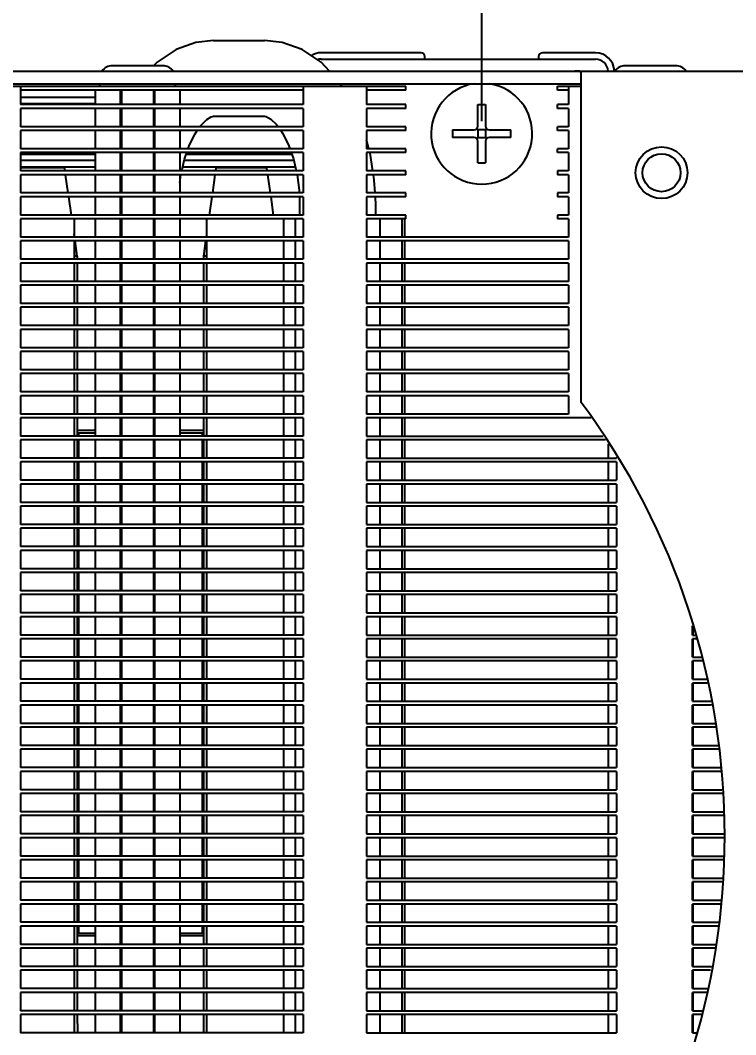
# Model space of a CAD drawing. Header units: millimetres. Extents: x 0 to 841, y 0 to 594.
# Drawn here: x 204.6 to 261.2, y 405 to 485.4 of the extents above; entities that cross this region are included whole.
import ezdxf

# ---------------------------------------------------------------- set-up
doc = ezdxf.new("R2010")
doc.units = ezdxf.units.MM
doc.header["$LTSCALE"] = 46.255
doc.layers.get('0').update_dxf_attribs({"linetype": 'CONTINUOUS'})
doc.layers.add('ASSEM_MEM', color=7, linetype='CONTINUOUS')
doc.styles.get("Standard").update_dxf_attribs({"font": 'txt', "width": 0.8})
doc.dimstyles.new('DIMSTYLE_1', dxfattribs={"dimtxt": 3, "dimasz": 2.1, "dimexe": 2, "dimexo": 1, "dimgap": 0.75, "dimtad": 1, "dimzin": 0, "dimdsep": 46, "dimtxsty": 'STANDARD', "dimblk": '_FILLED', "dimblk1": '_FILLED', "dimblk2": '_FILLED', "dimcen": 0.09, "dimazin": 0, "dimtp": 0.01, "dimtm": 0.01, "dimtfac": 1, "dimtofl": 0, "dimtmove": 0, "dimatfit": 3, "dimldrblk": '_FILLED', "dimfxl": 1, "dimtolj": 1, "dimtzin": 0, "dimarcsym": 0})

# ---------------------------------------------------------------- blocks, each defined once
blk = doc.blocks.new('_FILLED')
at = {"color": 0, "linetype": 'BYBLOCK'}
blk.add_solid([(0, 0), (-1, 0.167), (-1, -0.167)], dxfattribs=at)
blk = doc.blocks.new('*D1')
at = {"color": 7, "linetype": 'CONTINUOUS'}
for p, q in [((118.227, 497.74), (118.227, 512.714)), ((241.147, 477.39), (241.147, 512.714)), ((118.227, 510.714), (179.687, 510.714)), ((241.147, 510.714), (179.687, 510.714))]:
    blk.add_line(p, q, dxfattribs=at)
at = {"color": 7, "linetype": 'CONTINUOUS', "xscale": 2.1, "yscale": 2.1, "zscale": 2.1, "rotation": 180}
blk.add_blockref('_FILLED', (118.227, 510.714), dxfattribs=at)
at = {"color": 7, "linetype": 'CONTINUOUS', "xscale": 2.1, "yscale": 2.1, "zscale": 2.1}
blk.add_blockref('_FILLED', (241.147, 510.714), dxfattribs=at)
at = {"color": 7, "linetype": 'CONTINUOUS', "insert": (171.968, 514.464), "char_height": 3, "width": 14.4, "attachment_point": 2, "line_spacing_factor": 0.9}
blk.add_mtext('122.92', dxfattribs=at)
blk = doc.blocks.new('*D4')
at = {"color": 7, "linetype": 'CONTINUOUS'}
for p, q in [((117.227, 496.74), (78.187, 496.74)), ((80.187, 496.74), (80.187, 431.49)), ((80.187, 366.24), (80.187, 431.49)), ((269.527, 366.24), (78.187, 366.24))]:
    blk.add_line(p, q, dxfattribs=at)
at = {"color": 7, "linetype": 'CONTINUOUS', "xscale": 2.1, "yscale": 2.1, "zscale": 2.1}
for p, rotation in [((80.187, 496.74), 90), ((80.187, 366.24), 270)]:
    blk.add_blockref('_FILLED', p, dxfattribs=dict(at, rotation=rotation))
at = {"color": 7, "linetype": 'CONTINUOUS', "insert": (76.437, 431.964), "char_height": 3, "width": 14.4, "attachment_point": 2, "rotation": 90, "line_spacing_factor": 0.9}
blk.add_mtext('130.50', dxfattribs=at)
blk = doc.blocks.new('*D5')
at = {"color": 7, "linetype": 'CONTINUOUS'}
for p, q in [((118.227, 497.74), (118.227, 522.819)), ((270.527, 367.24), (270.527, 522.819)), ((118.227, 520.819), (194.377, 520.819)), ((270.527, 520.819), (194.377, 520.819))]:
    blk.add_line(p, q, dxfattribs=at)
at = {"color": 7, "linetype": 'CONTINUOUS', "xscale": 2.1, "yscale": 2.1, "zscale": 2.1, "rotation": 180}
blk.add_blockref('_FILLED', (118.227, 520.819), dxfattribs=at)
at = {"color": 7, "linetype": 'CONTINUOUS', "xscale": 2.1, "yscale": 2.1, "zscale": 2.1}
blk.add_blockref('_FILLED', (270.527, 520.819), dxfattribs=at)
at = {"color": 7, "linetype": 'CONTINUOUS', "insert": (202.494, 524.569), "char_height": 3, "width": 14.4, "attachment_point": 2, "line_spacing_factor": 0.9}
blk.add_mtext('152.30', dxfattribs=at)

msp = doc.modelspace()

# ---------------------------------------------------------------- linework, layer by layer
at = {"color": 7, "linetype": 'CONTINUOUS'}
for p, q in [((219.919, 483.765), (223.963, 483.765)), ((236.347, 482.79), (228.447, 482.79)), ((250.147, 482.79), (245.947, 482.79)), ((228.447, 482.29), (250.147, 482.29)), ((236.647, 482.29), (236.647, 482.49)), ((245.647, 482.49), (245.647, 482.29)), ((140.172, 481.34), (262.822, 481.34)), ((215.917, 481.765), (211.917, 481.765)), ((249.022, 455.101), (249.022, 481.206)), ((256.497, 481.765), (252.497, 481.765)), ((155.272, 480.34), (249.022, 480.34)), ((169.147, 480.14), (235.147, 480.14)), ((204.647, 480.14), (204.647, 478.69)), ((227.022, 479.84), (204.647, 479.84)), ((210.567, 479.84), (210.567, 478.69)), ((210.917, 480.14), (210.917, 480.34)), ((212.544, 479.84), (212.544, 478.69)), ((212.667, 478.69), (212.667, 479.84)), ((215.167, 479.84), (215.167, 478.69)), ((215.29, 478.69), (215.29, 479.84)), ((216.917, 480.14), (216.917, 480.34)), ((217.267, 479.84), (217.267, 478.69)), ((227.022, 480.14), (227.022, 478.69)), ((230.088, 480.14), (229.961, 480.34)), ((232.022, 480.14), (232.022, 478.69)), ((235.147, 479.84), (232.022, 479.84)), ((235.147, 479.84), (235.147, 480.14)), ((247.147, 479.84), (247.147, 480.14)), ((247.147, 480.14), (249.022, 480.14)), ((248.022, 479.84), (247.147, 479.84)), ((248.022, 480.14), (248.022, 478.69)), ((227.022, 478.69), (204.647, 478.69)), ((204.647, 478.39), (204.647, 476.94)), ((227.022, 478.39), (204.647, 478.39)), ((210.567, 478.39), (210.567, 476.94)), ((212.544, 478.39), (212.544, 476.94)), ((212.667, 476.94), (212.667, 478.39)), ((215.167, 478.39), (215.167, 476.94)), ((215.29, 476.94), (215.29, 478.39)), ((217.267, 478.39), (217.267, 476.94)), ((227.022, 478.39), (227.022, 476.94)), ((235.147, 478.69), (232.022, 478.69)), ((232.022, 478.39), (232.022, 476.94)), ((235.147, 478.39), (232.022, 478.39)), ((235.147, 478.39), (235.147, 478.69)), ((240.847, 476.99), (240.847, 478.69)), ((240.847, 478.69), (241.447, 478.69)), ((241.447, 478.69), (241.447, 476.99)), ((247.147, 478.39), (247.147, 478.69)), ((248.022, 478.69), (247.147, 478.69)), ((248.022, 478.39), (247.147, 478.39)), ((248.022, 478.39), (248.022, 476.94)), ((219.918, 477.765), (223.962, 477.765)), ((223.962, 477.765), (223.959, 477.765)), ((227.022, 476.94), (204.647, 476.94)), ((204.647, 476.64), (204.647, 475.19)), ((227.022, 476.64), (204.647, 476.64)), ((210.567, 476.64), (210.567, 475.19)), ((212.544, 476.64), (212.544, 475.19)), ((212.667, 475.19), (212.667, 476.64)), ((215.167, 476.64), (215.167, 475.19)), ((215.29, 475.19), (215.29, 476.64)), ((217.267, 476.64), (217.267, 475.19)), ((227.022, 476.64), (227.022, 475.19)), ((235.147, 476.94), (232.022, 476.94)), ((232.022, 476.64), (232.022, 475.19)), ((235.147, 476.64), (232.022, 476.64)), ((235.147, 476.64), (235.147, 476.94)), ((238.847, 476.69), (238.847, 476.09)), ((238.847, 476.69), (240.547, 476.69)), ((240.759, 476.778), (240.847, 476.69)), ((240.847, 476.69), (240.847, 476.09)), ((241.447, 476.69), (240.847, 476.69)), ((241.535, 476.778), (241.447, 476.69)), ((241.447, 476.69), (241.447, 476.09)), ((241.747, 476.69), (243.447, 476.69)), ((243.447, 476.09), (243.447, 476.69)), ((247.147, 476.64), (247.147, 476.94)), ((248.022, 476.94), (247.147, 476.94)), ((248.022, 476.64), (247.147, 476.64)), ((248.022, 476.64), (248.022, 475.19)), ((232.218, 475.19), (232.022, 475.897)), ((240.547, 476.09), (238.847, 476.09)), ((240.759, 476.003), (240.847, 476.09)), ((240.847, 476.09), (241.447, 476.09)), ((240.847, 474.09), (240.847, 475.79)), ((241.535, 476.003), (241.447, 476.09)), ((241.447, 475.79), (241.447, 474.09)), ((243.447, 476.09), (241.747, 476.09)), ((227.022, 475.19), (204.647, 475.19)), ((204.647, 474.89), (204.647, 473.44)), ((227.022, 474.89), (204.647, 474.89)), ((210.567, 474.89), (210.567, 473.44)), ((212.544, 474.89), (212.544, 473.44)), ((212.667, 473.44), (212.667, 474.89)), ((215.167, 474.89), (215.167, 473.44)), ((215.29, 473.44), (215.29, 474.89)), ((217.267, 474.89), (217.267, 473.44)), ((227.022, 474.89), (227.022, 473.44)), ((235.147, 475.19), (232.022, 475.19)), ((232.022, 474.89), (232.022, 473.44)), ((235.147, 474.89), (232.022, 474.89)), ((232.312, 474.852), (232.302, 474.89)), ((232.529, 473.44), (232.312, 474.852)), ((235.147, 474.89), (235.147, 475.19)), ((247.147, 474.89), (247.147, 475.19)), ((248.022, 475.19), (247.147, 475.19)), ((248.022, 474.89), (247.147, 474.89)), ((248.022, 474.89), (248.022, 473.44)), ((240.847, 474.09), (241.447, 474.09)), ((204.647, 473.75), (210.567, 473.75)), ((208.147, 473.69), (204.647, 473.69)), ((227.022, 473.44), (204.647, 473.44)), ((204.647, 473.14), (204.647, 471.69)), ((227.022, 473.14), (204.647, 473.14)), ((208.183, 473.44), (208.147, 473.69)), ((208.433, 471.69), (208.225, 473.14)), ((210.567, 473.14), (210.567, 471.69)), ((212.544, 473.14), (212.544, 471.69)), ((212.667, 471.69), (212.667, 473.14)), ((215.167, 473.14), (215.167, 471.69)), ((215.29, 471.69), (215.29, 473.14)), ((217.267, 473.14), (217.267, 471.69)), ((217.267, 472.493), (217.348, 473.13)), ((217.486, 473.75), (226.396, 473.75)), ((219.861, 471.69), (220.068, 473.14)), ((220.111, 473.44), (220.147, 473.69)), ((224.147, 473.69), (220.147, 473.69)), ((224.183, 473.44), (224.147, 473.69)), ((224.433, 471.69), (224.225, 473.14)), ((227.022, 473.14), (227.022, 471.69)), ((235.147, 473.44), (232.022, 473.44)), ((232.022, 473.14), (232.022, 471.69)), ((235.147, 473.14), (232.022, 473.14)), ((235.147, 473.14), (235.147, 473.44)), ((247.147, 473.44), (247.147, 473.14)), ((248.022, 473.44), (247.147, 473.44)), ((248.022, 473.14), (247.147, 473.14)), ((248.022, 473.14), (248.022, 471.69)), ((227.022, 471.69), (204.647, 471.69)), ((235.147, 471.69), (232.022, 471.69)), ((235.147, 471.39), (235.147, 471.69)), ((247.147, 471.69), (247.147, 471.39)), ((248.022, 471.69), (247.147, 471.69)), ((204.647, 471.39), (204.647, 469.94)), ((227.022, 471.39), (204.647, 471.39)), ((208.683, 469.94), (208.475, 471.39)), ((210.567, 471.39), (210.567, 469.94)), ((212.544, 471.39), (212.544, 469.94)), ((212.667, 469.94), (212.667, 471.39)), ((215.167, 471.39), (215.167, 469.94)), ((215.29, 469.94), (215.29, 471.39)), ((217.267, 471.39), (217.267, 469.94)), ((219.611, 469.94), (219.818, 471.39)), ((224.683, 469.94), (224.475, 471.39)), ((226.717, 471.39), (226.731, 471.122)), ((226.731, 471.122), (226.735, 470.765)), ((226.735, 470.765), (226.735, 469.94)), ((227.022, 471.39), (227.022, 469.94)), ((232.022, 471.39), (232.022, 469.94)), ((235.147, 471.39), (232.022, 471.39)), ((232.727, 471.354), (232.724, 471.39)), ((232.727, 471.354), (232.735, 470.765)), ((232.735, 470.765), (232.735, 469.94)), ((248.022, 471.39), (247.147, 471.39)), ((248.022, 471.39), (248.022, 469.94)), ((227.022, 469.94), (204.647, 469.94)), ((235.147, 469.94), (232.022, 469.94)), ((235.147, 469.64), (235.147, 469.94)), ((247.147, 469.94), (247.147, 469.64)), ((248.022, 469.94), (247.147, 469.94)), ((204.647, 469.64), (204.647, 468.19)), ((227.022, 469.64), (204.647, 469.64)), ((208.893, 469.64), (208.893, 468.19)), ((210.567, 469.64), (210.567, 468.19)), ((212.544, 469.64), (212.544, 468.19)), ((212.667, 468.19), (212.667, 469.64)), ((215.167, 469.64), (215.167, 468.19)), ((215.29, 468.19), (215.29, 469.64)), ((217.267, 469.64), (217.267, 468.19)), ((219.401, 468.19), (219.401, 469.64)), ((225.473, 469.64), (225.473, 468.19)), ((226.385, 469.64), (226.385, 468.19)), ((227.022, 469.64), (227.022, 468.19)), ((232.022, 469.64), (232.022, 468.19)), ((235.147, 469.64), (232.022, 469.64)), ((233.085, 469.64), (233.085, 468.19)), ((234.829, 469.64), (234.829, 468.19)), ((235.045, 469.64), (235.045, 468.19)), ((248.022, 469.64), (247.147, 469.64)), ((248.022, 469.64), (248.022, 468.19)), ((208.933, 468.19), (208.893, 468.469)), ((219.361, 468.19), (219.401, 468.469)), ((227.022, 468.19), (204.647, 468.19)), ((204.647, 467.89), (204.647, 466.44)), ((227.022, 467.89), (204.647, 467.89)), ((208.893, 467.89), (208.893, 466.44)), ((209.147, 466.69), (208.975, 467.89)), ((210.567, 467.89), (210.567, 466.44)), ((212.544, 467.89), (212.544, 466.44)), ((212.667, 466.44), (212.667, 467.89)), ((215.167, 467.89), (215.167, 466.44)), ((215.29, 466.44), (215.29, 467.89)), ((217.267, 467.89), (217.267, 466.44)), ((219.147, 466.69), (219.318, 467.89)), ((219.401, 466.44), (219.401, 467.89)), ((225.473, 467.89), (225.473, 466.44)), ((226.385, 467.89), (226.385, 466.44)), ((227.022, 467.89), (227.022, 466.44)), ((248.022, 468.19), (232.022, 468.19)), ((232.022, 467.89), (232.022, 466.44)), ((248.022, 467.89), (232.022, 467.89)), ((233.085, 467.89), (233.085, 466.44)), ((234.829, 467.89), (234.829, 466.44)), ((235.045, 467.89), (235.045, 466.44)), ((248.022, 467.89), (248.022, 466.44)), ((209.147, 466.69), (208.893, 466.69)), ((209.147, 466.69), (209.147, 466.44)), ((219.147, 466.44), (219.147, 466.69)), ((219.401, 466.69), (219.147, 466.69)), ((227.022, 466.44), (204.647, 466.44)), ((204.647, 466.14), (204.647, 464.69)), ((227.022, 466.14), (204.647, 466.14)), ((208.893, 466.14), (208.893, 464.69)), ((209.147, 466.14), (209.147, 464.69)), ((210.567, 466.14), (210.567, 464.69)), ((212.544, 466.14), (212.544, 464.69)), ((212.667, 464.69), (212.667, 466.14)), ((215.167, 466.14), (215.167, 464.69)), ((215.29, 464.69), (215.29, 466.14)), ((217.267, 466.14), (217.267, 464.69)), ((219.147, 464.69), (219.147, 466.14)), ((219.401, 464.69), (219.401, 466.14)), ((225.473, 466.14), (225.473, 464.69)), ((226.385, 466.14), (226.385, 464.69)), ((227.022, 466.14), (227.022, 464.69)), ((248.022, 466.44), (232.022, 466.44)), ((232.022, 466.14), (232.022, 464.69)), ((248.022, 466.14), (232.022, 466.14)), ((233.085, 466.14), (233.085, 464.69)), ((234.829, 466.14), (234.829, 464.69)), ((235.045, 466.14), (235.045, 464.69)), ((248.022, 466.14), (248.022, 464.69)), ((227.022, 464.69), (204.647, 464.69)), ((204.647, 464.39), (204.647, 462.94)), ((227.022, 464.39), (204.647, 464.39)), ((208.893, 464.39), (208.893, 462.94)), ((209.147, 464.39), (209.147, 462.94)), ((210.567, 464.39), (210.567, 462.94)), ((212.544, 464.39), (212.544, 462.94)), ((212.667, 462.94), (212.667, 464.39)), ((215.167, 464.39), (215.167, 462.94)), ((215.29, 462.94), (215.29, 464.39)), ((217.267, 464.39), (217.267, 462.94)), ((219.147, 462.94), (219.147, 464.39)), ((219.401, 462.94), (219.401, 464.39)), ((225.473, 464.39), (225.473, 462.94)), ((226.385, 464.39), (226.385, 462.94)), ((227.022, 464.39), (227.022, 462.94)), ((248.022, 464.69), (232.022, 464.69)), ((232.022, 464.39), (232.022, 462.94)), ((248.022, 464.39), (232.022, 464.39)), ((233.085, 464.39), (233.085, 462.94)), ((234.829, 464.39), (234.829, 462.94)), ((235.045, 464.39), (235.045, 462.94)), ((248.022, 464.39), (248.022, 462.94)), ((227.022, 462.94), (204.647, 462.94)), ((248.022, 462.94), (232.022, 462.94)), ((204.647, 462.64), (204.647, 461.19)), ((227.022, 462.64), (204.647, 462.64)), ((208.893, 462.64), (208.893, 461.19)), ((209.147, 462.64), (209.147, 461.19)), ((210.567, 462.64), (210.567, 461.19)), ((212.544, 462.64), (212.544, 461.19)), ((212.667, 461.19), (212.667, 462.64)), ((215.167, 462.64), (215.167, 461.19)), ((215.29, 461.19), (215.29, 462.64)), ((217.267, 462.64), (217.267, 461.19)), ((219.147, 461.19), (219.147, 462.64)), ((219.401, 461.19), (219.401, 462.64)), ((225.473, 462.64), (225.473, 461.19)), ((226.385, 462.64), (226.385, 461.19)), ((227.022, 462.64), (227.022, 461.19)), ((232.022, 462.64), (232.022, 461.19)), ((248.022, 462.64), (232.022, 462.64)), ((233.085, 462.64), (233.085, 461.19)), ((234.829, 462.64), (234.829, 461.19)), ((235.045, 462.64), (235.045, 461.19)), ((248.022, 462.64), (248.022, 461.19)), ((227.022, 461.19), (204.647, 461.19)), ((248.022, 461.19), (232.022, 461.19)), ((204.647, 460.89), (204.647, 459.44)), ((227.022, 460.89), (204.647, 460.89)), ((208.893, 460.89), (208.893, 459.44)), ((209.147, 460.89), (209.147, 459.44)), ((210.567, 460.89), (210.567, 459.44)), ((212.544, 460.89), (212.544, 459.44)), ((212.667, 459.44), (212.667, 460.89)), ((215.167, 460.89), (215.167, 459.44)), ((215.29, 459.44), (215.29, 460.89)), ((217.267, 460.89), (217.267, 459.44)), ((219.147, 459.44), (219.147, 460.89)), ((219.401, 459.44), (219.401, 460.89)), ((225.473, 460.89), (225.473, 459.44)), ((226.385, 460.89), (226.385, 459.44)), ((227.022, 460.89), (227.022, 459.44)), ((232.022, 460.89), (232.022, 459.44)), ((248.022, 460.89), (232.022, 460.89)), ((233.085, 460.89), (233.085, 459.44)), ((234.829, 460.89), (234.829, 459.44)), ((235.045, 460.89), (235.045, 459.44)), ((248.022, 460.89), (248.022, 459.44)), ((227.022, 459.44), (204.647, 459.44)), ((204.647, 459.14), (204.647, 457.69)), ((227.022, 459.14), (204.647, 459.14)), ((208.893, 459.14), (208.893, 457.69)), ((209.147, 459.14), (209.147, 457.69)), ((210.567, 459.14), (210.567, 457.69)), ((212.544, 459.14), (212.544, 457.69)), ((212.667, 457.69), (212.667, 459.14)), ((215.167, 459.14), (215.167, 457.69)), ((215.29, 457.69), (215.29, 459.14)), ((217.267, 459.14), (217.267, 457.69)), ((219.147, 457.69), (219.147, 459.14)), ((219.401, 457.69), (219.401, 459.14)), ((225.473, 459.14), (225.473, 457.69)), ((226.385, 459.14), (226.385, 457.69)), ((227.022, 459.14), (227.022, 457.69)), ((248.022, 459.44), (232.022, 459.44)), ((232.022, 459.14), (232.022, 457.69)), ((248.022, 459.14), (232.022, 459.14)), ((233.085, 459.14), (233.085, 457.69)), ((234.829, 459.14), (234.829, 457.69)), ((235.045, 459.14), (235.045, 457.69)), ((248.022, 459.14), (248.022, 457.69)), ((227.022, 457.69), (204.647, 457.69)), ((204.647, 457.39), (204.647, 455.94)), ((227.022, 457.39), (204.647, 457.39)), ((208.893, 457.39), (208.893, 455.94)), ((209.147, 457.39), (209.147, 455.94)), ((210.567, 457.39), (210.567, 455.94)), ((212.544, 457.39), (212.544, 455.94)), ((212.667, 455.94), (212.667, 457.39)), ((215.167, 457.39), (215.167, 455.94)), ((215.29, 455.94), (215.29, 457.39)), ((217.267, 457.39), (217.267, 455.94)), ((219.147, 455.94), (219.147, 457.39)), ((219.401, 455.94), (219.401, 457.39)), ((225.473, 457.39), (225.473, 455.94)), ((226.385, 457.39), (226.385, 455.94)), ((227.022, 457.39), (227.022, 455.94)), ((248.022, 457.69), (232.022, 457.69)), ((232.022, 457.39), (232.022, 455.94)), ((248.022, 457.39), (232.022, 457.39)), ((233.085, 457.39), (233.085, 455.94)), ((234.829, 457.39), (234.829, 455.94)), ((235.045, 457.39), (235.045, 455.94)), ((248.022, 457.39), (248.022, 455.94)), ((227.022, 455.94), (204.647, 455.94)), ((204.647, 455.64), (204.647, 454.19)), ((227.022, 455.64), (204.647, 455.64)), ((208.893, 455.64), (208.893, 454.19)), ((209.147, 455.64), (209.147, 454.19)), ((210.567, 455.64), (210.567, 454.19)), ((212.544, 455.64), (212.544, 454.19)), ((212.667, 454.19), (212.667, 455.64)), ((215.167, 455.64), (215.167, 454.19)), ((215.29, 454.19), (215.29, 455.64)), ((217.267, 455.64), (217.267, 454.19)), ((219.147, 454.19), (219.147, 455.64)), ((219.401, 454.19), (219.401, 455.64)), ((225.473, 455.64), (225.473, 454.19)), ((226.385, 455.64), (226.385, 454.19)), ((227.022, 455.64), (227.022, 454.19)), ((248.022, 455.94), (232.022, 455.94)), ((232.022, 455.64), (232.022, 454.19)), ((248.022, 455.64), (232.022, 455.64)), ((233.085, 455.64), (233.085, 454.19)), ((234.829, 455.64), (234.829, 454.19)), ((235.045, 455.64), (235.045, 454.19)), ((248.022, 455.64), (248.022, 454.19)), ((227.022, 454.19), (204.647, 454.19)), ((204.647, 453.89), (204.647, 452.44)), ((227.022, 453.89), (204.647, 453.89)), ((208.893, 453.89), (208.893, 452.44)), ((209.147, 453.89), (209.147, 452.44)), ((210.567, 453.89), (210.567, 452.44)), ((212.544, 453.89), (212.544, 452.44)), ((212.667, 452.44), (212.667, 453.89)), ((215.167, 453.89), (215.167, 452.44)), ((215.29, 452.44), (215.29, 453.89)), ((217.267, 453.89), (217.267, 452.44)), ((219.147, 452.44), (219.147, 453.89)), ((219.401, 452.44), (219.401, 453.89)), ((225.473, 453.89), (225.473, 452.44)), ((226.385, 453.89), (226.385, 452.44)), ((227.022, 453.89), (227.022, 452.44)), ((248.022, 454.19), (232.022, 454.19)), ((232.022, 453.89), (232.022, 452.44)), ((249.807, 453.89), (232.022, 453.89)), ((233.085, 453.89), (233.085, 452.44)), ((234.829, 453.89), (234.829, 452.44)), ((235.045, 453.89), (235.045, 452.44)), ((227.022, 452.44), (204.647, 452.44)), ((210.567, 452.89), (209.147, 452.89)), ((209.147, 452.69), (210.567, 452.69)), ((209.245, 452.69), (209.245, 452.44)), ((219.147, 452.89), (217.267, 452.89)), ((217.267, 452.69), (219.147, 452.69)), ((219.049, 452.44), (219.049, 452.69)), ((232.022, 452.44), (250.748, 452.44)), ((204.647, 452.14), (204.647, 450.69)), ((227.022, 452.14), (204.647, 452.14)), ((208.893, 452.14), (208.893, 450.69)), ((209.147, 452.14), (209.147, 450.69)), ((209.245, 452.14), (209.245, 450.69)), ((210.567, 452.14), (210.567, 450.69)), ((212.544, 452.14), (212.544, 450.69)), ((212.667, 450.69), (212.667, 452.14)), ((215.167, 452.14), (215.167, 450.69)), ((215.29, 450.69), (215.29, 452.14)), ((217.267, 452.14), (217.267, 450.69)), ((219.049, 450.69), (219.049, 452.14)), ((219.147, 450.69), (219.147, 452.14)), ((219.401, 450.69), (219.401, 452.14)), ((225.473, 452.14), (225.473, 450.69)), ((226.385, 452.14), (226.385, 450.69)), ((227.022, 452.14), (227.022, 450.69)), ((232.022, 452.14), (232.022, 450.69)), ((250.942, 452.14), (232.022, 452.14)), ((233.085, 452.14), (233.085, 450.69)), ((234.829, 452.14), (234.829, 450.69)), ((235.045, 452.14), (235.045, 450.69)), ((251.147, 451.824), (251.147, 450.69)), ((227.022, 450.69), (204.647, 450.69)), ((232.022, 450.69), (251.822, 450.69)), ((251.822, 450.784), (251.822, 450.69)), ((204.647, 450.39), (204.647, 448.94)), ((227.022, 450.39), (204.647, 450.39)), ((208.893, 450.39), (208.893, 448.94)), ((209.147, 450.39), (209.147, 448.94)), ((209.245, 450.39), (209.245, 448.94)), ((210.567, 450.39), (210.567, 448.94)), ((212.544, 450.39), (212.544, 448.94)), ((212.667, 448.94), (212.667, 450.39)), ((215.167, 450.39), (215.167, 448.94)), ((215.29, 448.94), (215.29, 450.39)), ((217.267, 450.39), (217.267, 448.94)), ((219.049, 448.94), (219.049, 450.39)), ((219.147, 448.94), (219.147, 450.39)), ((219.401, 448.94), (219.401, 450.39)), ((225.473, 450.39), (225.473, 448.94)), ((226.385, 450.39), (226.385, 448.94)), ((227.022, 450.39), (227.022, 448.94)), ((232.022, 450.39), (232.022, 448.94)), ((251.822, 450.39), (232.022, 450.39)), ((233.085, 450.39), (233.085, 448.94)), ((234.829, 450.39), (234.829, 448.94)), ((235.045, 450.39), (235.045, 448.94)), ((251.147, 450.39), (251.147, 448.94)), ((251.822, 450.39), (251.822, 448.94)), ((227.022, 448.94), (204.647, 448.94)), ((204.647, 448.64), (204.647, 447.19)), ((227.022, 448.64), (204.647, 448.64)), ((208.893, 448.64), (208.893, 447.19)), ((209.147, 448.64), (209.147, 447.19)), ((209.245, 448.64), (209.245, 447.19)), ((210.567, 448.64), (210.567, 447.19)), ((212.544, 448.64), (212.544, 447.19)), ((212.667, 447.19), (212.667, 448.64)), ((215.167, 448.64), (215.167, 447.19)), ((215.29, 447.19), (215.29, 448.64)), ((217.267, 448.64), (217.267, 447.19)), ((219.049, 447.19), (219.049, 448.64)), ((219.147, 447.19), (219.147, 448.64)), ((219.401, 447.19), (219.401, 448.64)), ((225.473, 448.64), (225.473, 447.19)), ((226.385, 448.64), (226.385, 447.19)), ((227.022, 448.64), (227.022, 447.19)), ((232.022, 448.94), (251.822, 448.94)), ((232.022, 448.64), (232.022, 447.19)), ((251.822, 448.64), (232.022, 448.64)), ((233.085, 448.64), (233.085, 447.19)), ((234.829, 448.64), (234.829, 447.19)), ((235.045, 448.64), (235.045, 447.19)), ((251.147, 448.64), (251.147, 447.19)), ((251.822, 448.64), (251.822, 447.19)), ((227.022, 447.19), (204.647, 447.19)), ((204.647, 446.89), (204.647, 445.44)), ((227.022, 446.89), (204.647, 446.89)), ((208.893, 446.89), (208.893, 445.44)), ((209.147, 446.89), (209.147, 445.44)), ((209.245, 446.89), (209.245, 445.44)), ((210.567, 446.89), (210.567, 445.44)), ((212.544, 446.89), (212.544, 445.44)), ((212.667, 445.44), (212.667, 446.89)), ((215.167, 446.89), (215.167, 445.44)), ((215.29, 445.44), (215.29, 446.89)), ((217.267, 446.89), (217.267, 445.44)), ((219.049, 445.44), (219.049, 446.89)), ((219.147, 445.44), (219.147, 446.89)), ((219.401, 445.44), (219.401, 446.89)), ((225.473, 446.89), (225.473, 445.44)), ((226.385, 446.89), (226.385, 445.44)), ((227.022, 446.89), (227.022, 445.44)), ((232.022, 447.19), (251.822, 447.19)), ((232.022, 446.89), (232.022, 445.44)), ((251.822, 446.89), (232.022, 446.89)), ((233.085, 446.89), (233.085, 445.44)), ((234.829, 446.89), (234.829, 445.44)), ((235.045, 446.89), (235.045, 445.44)), ((251.147, 446.89), (251.147, 445.44)), ((251.822, 446.89), (251.822, 445.44)), ((227.022, 445.44), (204.647, 445.44)), ((204.647, 445.14), (204.647, 443.69)), ((227.022, 445.14), (204.647, 445.14)), ((208.893, 445.14), (208.893, 443.69)), ((209.147, 445.14), (209.147, 443.69)), ((209.245, 445.14), (209.245, 443.69)), ((210.567, 445.14), (210.567, 443.69)), ((212.544, 445.14), (212.544, 443.69)), ((212.667, 443.69), (212.667, 445.14)), ((215.167, 445.14), (215.167, 443.69)), ((215.29, 443.69), (215.29, 445.14)), ((217.267, 445.14), (217.267, 443.69)), ((219.049, 443.69), (219.049, 445.14)), ((219.147, 443.69), (219.147, 445.14)), ((219.401, 443.69), (219.401, 445.14)), ((225.473, 445.14), (225.473, 443.69)), ((226.385, 445.14), (226.385, 443.69)), ((227.022, 445.14), (227.022, 443.69)), ((232.022, 445.44), (251.822, 445.44)), ((232.022, 445.14), (232.022, 443.69)), ((251.822, 445.14), (232.022, 445.14)), ((233.085, 445.14), (233.085, 443.69)), ((234.829, 445.14), (234.829, 443.69)), ((235.045, 445.14), (235.045, 443.69)), ((251.147, 445.14), (251.147, 443.69)), ((251.822, 445.14), (251.822, 443.69)), ((227.022, 443.69), (204.647, 443.69)), ((232.022, 443.69), (251.822, 443.69)), ((204.647, 443.39), (204.647, 441.94)), ((227.022, 443.39), (204.647, 443.39)), ((208.893, 443.39), (208.893, 441.94)), ((209.147, 443.39), (209.147, 441.94)), ((209.245, 443.39), (209.245, 441.94)), ((210.567, 443.39), (210.567, 441.94)), ((212.544, 443.39), (212.544, 441.94)), ((212.667, 441.94), (212.667, 443.39)), ((215.167, 443.39), (215.167, 441.94)), ((215.29, 441.94), (215.29, 443.39)), ((217.267, 443.39), (217.267, 441.94)), ((219.049, 441.94), (219.049, 443.39)), ((219.147, 441.94), (219.147, 443.39)), ((219.401, 441.94), (219.401, 443.39)), ((225.473, 443.39), (225.473, 441.94)), ((226.385, 443.39), (226.385, 441.94)), ((227.022, 443.39), (227.022, 441.94)), ((232.022, 443.39), (232.022, 441.94)), ((251.822, 443.39), (232.022, 443.39)), ((233.085, 443.39), (233.085, 441.94)), ((234.829, 443.39), (234.829, 441.94)), ((235.045, 443.39), (235.045, 441.94)), ((251.147, 443.39), (251.147, 441.94)), ((251.822, 443.39), (251.822, 441.94)), ((227.022, 441.94), (204.647, 441.94)), ((232.022, 441.94), (251.822, 441.94)), ((204.647, 441.64), (204.647, 440.19)), ((227.022, 441.64), (204.647, 441.64)), ((208.893, 441.64), (208.893, 440.19)), ((209.147, 441.64), (209.147, 440.19)), ((209.245, 441.64), (209.245, 440.19)), ((210.567, 441.64), (210.567, 440.19)), ((212.544, 441.64), (212.544, 440.19)), ((212.667, 440.19), (212.667, 441.64)), ((215.167, 441.64), (215.167, 440.19)), ((215.29, 440.19), (215.29, 441.64)), ((217.267, 441.64), (217.267, 440.19)), ((219.049, 440.19), (219.049, 441.64)), ((219.147, 440.19), (219.147, 441.64)), ((219.401, 440.19), (219.401, 441.64)), ((225.473, 441.64), (225.473, 440.19)), ((226.385, 441.64), (226.385, 440.19)), ((227.022, 441.64), (227.022, 440.19)), ((232.022, 441.64), (232.022, 440.19)), ((251.822, 441.64), (232.022, 441.64)), ((233.085, 441.64), (233.085, 440.19)), ((234.829, 441.64), (234.829, 440.19)), ((235.045, 441.64), (235.045, 440.19)), ((251.147, 441.64), (251.147, 440.19)), ((251.822, 441.64), (251.822, 440.19)), ((227.022, 440.19), (204.647, 440.19)), ((232.022, 440.19), (251.822, 440.19)), ((204.647, 439.89), (204.647, 438.44)), ((227.022, 439.89), (204.647, 439.89)), ((208.893, 439.89), (208.893, 438.44)), ((209.147, 439.89), (209.147, 438.44)), ((209.245, 439.89), (209.245, 438.44)), ((210.567, 439.89), (210.567, 438.44)), ((212.544, 439.89), (212.544, 438.44)), ((212.667, 438.44), (212.667, 439.89)), ((215.167, 439.89), (215.167, 438.44)), ((215.29, 438.44), (215.29, 439.89)), ((217.267, 439.89), (217.267, 438.44)), ((219.049, 438.44), (219.049, 439.89)), ((219.147, 438.44), (219.147, 439.89)), ((219.401, 438.44), (219.401, 439.89)), ((225.473, 439.89), (225.473, 438.44)), ((226.385, 439.89), (226.385, 438.44)), ((227.022, 439.89), (227.022, 438.44)), ((232.022, 439.89), (232.022, 438.44)), ((251.822, 439.89), (232.022, 439.89)), ((233.085, 439.89), (233.085, 438.44)), ((234.829, 439.89), (234.829, 438.44)), ((235.045, 439.89), (235.045, 438.44)), ((251.147, 439.89), (251.147, 438.44)), ((251.822, 439.89), (251.822, 438.44)), ((227.022, 438.44), (204.647, 438.44)), ((204.647, 438.14), (204.647, 436.69)), ((227.022, 438.14), (204.647, 438.14)), ((208.893, 438.14), (208.893, 436.69)), ((209.147, 438.14), (209.147, 436.69)), ((209.245, 438.14), (209.245, 436.69)), ((210.567, 438.14), (210.567, 436.69)), ((212.544, 438.14), (212.544, 436.69)), ((212.667, 436.69), (212.667, 438.14)), ((215.167, 438.14), (215.167, 436.69)), ((215.29, 436.69), (215.29, 438.14)), ((217.267, 438.14), (217.267, 436.69)), ((219.049, 436.69), (219.049, 438.14)), ((219.147, 436.69), (219.147, 438.14)), ((219.401, 436.69), (219.401, 438.14)), ((225.473, 438.14), (225.473, 436.69)), ((226.385, 438.14), (226.385, 436.69)), ((227.022, 438.14), (227.022, 436.69)), ((232.022, 438.44), (251.822, 438.44)), ((232.022, 438.14), (232.022, 436.69)), ((251.822, 438.14), (232.022, 438.14)), ((233.085, 438.14), (233.085, 436.69)), ((234.829, 438.14), (234.829, 436.69)), ((235.045, 438.14), (235.045, 436.69)), ((251.147, 438.14), (251.147, 436.69)), ((251.822, 438.14), (251.822, 436.69)), ((257.822, 436.69), (257.822, 437.41)), ((257.847, 437.332), (257.847, 436.69)), ((227.022, 436.69), (204.647, 436.69)), ((204.647, 436.39), (204.647, 434.94)), ((227.022, 436.39), (204.647, 436.39)), ((208.893, 436.39), (208.893, 434.94)), ((209.147, 436.39), (209.147, 434.94)), ((209.245, 436.39), (209.245, 434.94)), ((210.567, 436.39), (210.567, 434.94)), ((212.544, 436.39), (212.544, 434.94)), ((212.667, 434.94), (212.667, 436.39)), ((215.167, 436.39), (215.167, 434.94)), ((215.29, 434.94), (215.29, 436.39)), ((217.267, 436.39), (217.267, 434.94)), ((219.049, 434.94), (219.049, 436.39)), ((219.147, 434.94), (219.147, 436.39)), ((219.401, 434.94), (219.401, 436.39)), ((225.473, 436.39), (225.473, 434.94)), ((226.385, 436.39), (226.385, 434.94)), ((227.022, 436.39), (227.022, 434.94)), ((232.022, 436.69), (251.822, 436.69)), ((232.022, 436.39), (232.022, 434.94)), ((251.822, 436.39), (232.022, 436.39)), ((233.085, 436.39), (233.085, 434.94)), ((234.829, 436.39), (234.829, 434.94)), ((235.045, 436.39), (235.045, 434.94)), ((251.147, 436.39), (251.147, 434.94)), ((251.822, 436.39), (251.822, 434.94)), ((257.822, 436.69), (258.06, 436.69)), ((258.159, 436.39), (257.822, 436.39)), ((257.822, 434.94), (257.822, 436.39)), ((257.847, 436.39), (257.847, 434.94)), ((227.022, 434.94), (204.647, 434.94)), ((204.647, 434.64), (204.647, 433.19)), ((227.022, 434.64), (204.647, 434.64)), ((208.893, 434.64), (208.893, 433.19)), ((209.147, 434.64), (209.147, 433.19)), ((209.245, 434.64), (209.245, 433.19)), ((210.567, 434.64), (210.567, 433.19)), ((212.544, 434.64), (212.544, 433.19)), ((212.667, 433.19), (212.667, 434.64)), ((215.167, 434.64), (215.167, 433.19)), ((215.29, 433.19), (215.29, 434.64)), ((217.267, 434.64), (217.267, 433.19)), ((219.049, 433.19), (219.049, 434.64)), ((219.147, 433.19), (219.147, 434.64)), ((219.401, 433.19), (219.401, 434.64)), ((225.473, 434.64), (225.473, 433.19)), ((226.385, 434.64), (226.385, 433.19)), ((227.022, 434.64), (227.022, 433.19)), ((232.022, 434.94), (251.822, 434.94)), ((232.022, 434.64), (232.022, 433.19)), ((251.822, 434.64), (232.022, 434.64)), ((233.085, 434.64), (233.085, 433.19)), ((234.829, 434.64), (234.829, 433.19)), ((235.045, 434.64), (235.045, 433.19)), ((251.147, 434.64), (251.147, 433.19)), ((251.822, 434.64), (251.822, 433.19)), ((257.822, 434.94), (258.585, 434.94)), ((258.643, 434.64), (257.822, 434.64)), ((257.822, 433.19), (257.822, 434.64)), ((257.847, 434.64), (257.847, 433.19)), ((227.022, 433.19), (204.647, 433.19)), ((232.022, 433.19), (251.822, 433.19)), ((257.822, 433.19), (258.924, 433.19)), ((204.647, 432.89), (204.647, 431.44)), ((227.022, 432.89), (204.647, 432.89)), ((208.893, 432.89), (208.893, 431.44)), ((209.147, 432.89), (209.147, 431.44)), ((209.245, 432.89), (209.245, 431.44)), ((210.567, 432.89), (210.567, 431.44)), ((212.544, 432.89), (212.544, 431.44)), ((212.667, 431.44), (212.667, 432.89)), ((215.167, 432.89), (215.167, 431.44)), ((215.29, 431.44), (215.29, 432.89)), ((217.267, 432.89), (217.267, 431.44)), ((219.049, 431.44), (219.049, 432.89)), ((219.147, 431.44), (219.147, 432.89)), ((219.401, 431.44), (219.401, 432.89)), ((225.473, 432.89), (225.473, 431.44)), ((226.385, 432.89), (226.385, 431.44)), ((227.022, 432.89), (227.022, 431.44)), ((232.022, 432.89), (232.022, 431.44)), ((251.822, 432.89), (232.022, 432.89)), ((233.085, 432.89), (233.085, 431.44)), ((234.829, 432.89), (234.829, 431.44)), ((235.045, 432.89), (235.045, 431.44)), ((251.147, 432.89), (251.147, 431.44)), ((251.822, 432.89), (251.822, 431.44)), ((258.983, 432.89), (257.822, 432.89)), ((257.822, 431.44), (257.822, 432.89)), ((257.847, 432.89), (257.847, 431.44)), ((227.022, 431.44), (204.647, 431.44)), ((232.022, 431.44), (251.822, 431.44)), ((257.822, 431.44), (259.264, 431.44)), ((204.647, 431.14), (204.647, 429.69)), ((227.022, 431.14), (204.647, 431.14)), ((208.893, 431.14), (208.893, 429.69)), ((209.147, 431.14), (209.147, 429.69)), ((209.245, 431.14), (209.245, 429.69)), ((210.567, 431.14), (210.567, 429.69)), ((212.544, 431.14), (212.544, 429.69)), ((212.667, 429.69), (212.667, 431.14)), ((215.167, 431.14), (215.167, 429.69)), ((215.29, 429.69), (215.29, 431.14)), ((217.267, 431.14), (217.267, 429.69)), ((219.049, 429.69), (219.049, 431.14)), ((219.147, 429.69), (219.147, 431.14)), ((219.401, 429.69), (219.401, 431.14)), ((225.473, 431.14), (225.473, 429.69)), ((226.385, 431.14), (226.385, 429.69)), ((227.022, 431.14), (227.022, 429.69)), ((251.822, 431.14), (232.022, 431.14)), ((232.022, 431.14), (232.022, 429.69)), ((233.085, 431.14), (233.085, 429.69)), ((234.829, 431.14), (234.829, 429.69)), ((235.045, 431.14), (235.045, 429.69)), ((251.147, 431.14), (251.147, 429.69)), ((251.822, 431.14), (251.822, 429.69)), ((259.322, 431.14), (257.822, 431.14)), ((257.822, 429.69), (257.822, 431.14)), ((257.847, 431.14), (257.847, 429.69)), ((227.022, 429.69), (204.647, 429.69)), ((204.647, 429.39), (204.647, 427.94)), ((227.022, 429.39), (204.647, 429.39)), ((208.893, 429.39), (208.893, 427.94)), ((209.147, 429.39), (209.147, 427.94)), ((209.245, 429.39), (209.245, 427.94)), ((210.567, 429.39), (210.567, 427.94)), ((212.544, 429.39), (212.544, 427.94)), ((212.667, 427.94), (212.667, 429.39)), ((215.167, 429.39), (215.167, 427.94)), ((215.29, 427.94), (215.29, 429.39)), ((217.267, 429.39), (217.267, 427.94)), ((219.049, 427.94), (219.049, 429.39)), ((219.147, 427.94), (219.147, 429.39)), ((219.401, 427.94), (219.401, 429.39)), ((225.473, 429.39), (225.473, 427.94)), ((226.385, 429.39), (226.385, 427.94)), ((227.022, 429.39), (227.022, 427.94)), ((232.022, 429.69), (251.822, 429.69)), ((251.822, 429.39), (232.022, 429.39)), ((232.022, 429.39), (232.022, 427.94)), ((233.085, 429.39), (233.085, 427.94)), ((234.829, 429.39), (234.829, 427.94)), ((235.045, 429.39), (235.045, 427.94)), ((251.147, 429.39), (251.147, 427.94)), ((251.822, 429.39), (251.822, 427.94)), ((257.822, 429.69), (259.604, 429.69)), ((259.662, 429.39), (257.822, 429.39)), ((257.822, 427.94), (257.822, 429.39)), ((257.847, 429.39), (257.847, 427.94)), ((227.022, 427.94), (204.647, 427.94)), ((204.647, 427.64), (204.647, 426.19)), ((227.022, 427.64), (204.647, 427.64)), ((208.893, 427.64), (208.893, 426.19)), ((209.147, 427.64), (209.147, 426.19)), ((209.245, 427.64), (209.245, 426.19)), ((210.567, 427.64), (210.567, 426.19)), ((212.544, 427.64), (212.544, 426.19)), ((212.667, 426.19), (212.667, 427.64)), ((215.167, 427.64), (215.167, 426.19)), ((215.29, 426.19), (215.29, 427.64)), ((217.267, 427.64), (217.267, 426.19)), ((219.049, 426.19), (219.049, 427.64)), ((219.147, 426.19), (219.147, 427.64)), ((219.401, 426.19), (219.401, 427.64)), ((225.473, 427.64), (225.473, 426.19)), ((226.385, 427.64), (226.385, 426.19)), ((227.022, 427.64), (227.022, 426.19)), ((232.022, 427.94), (251.822, 427.94)), ((251.822, 427.64), (232.022, 427.64)), ((232.022, 427.64), (232.022, 426.19)), ((233.085, 427.64), (233.085, 426.19)), ((234.829, 427.64), (234.829, 426.19)), ((235.045, 427.64), (235.045, 426.19)), ((251.147, 427.64), (251.147, 426.19)), ((251.822, 427.64), (251.822, 426.19)), ((257.822, 427.94), (259.92, 427.94)), ((259.939, 427.64), (257.822, 427.64)), ((257.822, 426.19), (257.822, 427.64)), ((257.847, 427.64), (257.847, 426.19)), ((227.022, 426.19), (204.647, 426.19)), ((204.647, 425.89), (204.647, 424.44)), ((227.022, 425.89), (204.647, 425.89)), ((208.893, 425.89), (208.893, 424.44)), ((209.147, 425.89), (209.147, 424.44)), ((209.245, 425.89), (209.245, 424.44)), ((210.567, 425.89), (210.567, 424.44)), ((212.544, 425.89), (212.544, 424.44)), ((212.667, 424.44), (212.667, 425.89)), ((215.167, 425.89), (215.167, 424.44)), ((215.29, 424.44), (215.29, 425.89)), ((217.267, 425.89), (217.267, 424.44)), ((219.049, 424.44), (219.049, 425.89)), ((219.147, 424.44), (219.147, 425.89)), ((219.401, 424.44), (219.401, 425.89)), ((225.473, 425.89), (225.473, 424.44)), ((226.385, 425.89), (226.385, 424.44)), ((227.022, 425.89), (227.022, 424.44)), ((232.022, 426.19), (251.822, 426.19)), ((251.822, 425.89), (232.022, 425.89)), ((232.022, 425.89), (232.022, 424.44)), ((233.085, 425.89), (233.085, 424.44)), ((234.829, 425.89), (234.829, 424.44)), ((235.045, 425.89), (235.045, 424.44)), ((251.147, 425.89), (251.147, 424.44)), ((251.822, 425.89), (251.822, 424.44)), ((257.822, 426.19), (260.032, 426.19)), ((260.051, 425.89), (257.822, 425.89)), ((257.822, 424.44), (257.822, 425.89)), ((257.847, 425.89), (257.847, 424.44)), ((227.022, 424.44), (204.647, 424.44)), ((204.647, 424.14), (204.647, 422.69)), ((227.022, 424.14), (204.647, 424.14)), ((208.893, 424.14), (208.893, 422.69)), ((209.147, 424.14), (209.147, 422.69)), ((209.245, 424.14), (209.245, 422.69)), ((210.567, 424.14), (210.567, 422.69)), ((212.544, 424.14), (212.544, 422.69)), ((212.667, 422.69), (212.667, 424.14)), ((215.167, 424.14), (215.167, 422.69)), ((215.29, 422.69), (215.29, 424.14)), ((217.267, 424.14), (217.267, 422.69)), ((219.049, 422.69), (219.049, 424.14)), ((219.147, 422.69), (219.147, 424.14)), ((219.401, 422.69), (219.401, 424.14)), ((225.473, 424.14), (225.473, 422.69)), ((226.385, 424.14), (226.385, 422.69)), ((227.022, 424.14), (227.022, 422.69)), ((232.022, 424.44), (251.822, 424.44)), ((251.822, 424.14), (232.022, 424.14)), ((232.022, 424.14), (232.022, 422.69)), ((233.085, 424.14), (233.085, 422.69)), ((234.829, 424.14), (234.829, 422.69)), ((235.045, 424.14), (235.045, 422.69)), ((251.147, 424.14), (251.147, 422.69)), ((251.822, 424.14), (251.822, 422.69)), ((257.822, 424.44), (260.144, 424.44)), ((260.163, 424.14), (257.822, 424.14)), ((257.822, 422.69), (257.822, 424.14)), ((257.847, 424.14), (257.847, 422.69)), ((227.022, 422.69), (204.647, 422.69)), ((232.022, 422.69), (251.822, 422.69)), ((257.822, 422.69), (260.256, 422.69)), ((204.647, 422.39), (204.647, 420.94)), ((227.022, 422.39), (204.647, 422.39)), ((208.893, 422.39), (208.893, 420.94)), ((209.147, 422.39), (209.147, 420.94)), ((209.245, 422.39), (209.245, 420.94)), ((210.567, 422.39), (210.567, 420.94)), ((212.544, 422.39), (212.544, 420.94)), ((212.667, 420.94), (212.667, 422.39)), ((215.167, 422.39), (215.167, 420.94)), ((215.29, 420.94), (215.29, 422.39)), ((217.267, 422.39), (217.267, 420.94)), ((219.049, 420.94), (219.049, 422.39)), ((219.147, 420.94), (219.147, 422.39)), ((219.401, 420.94), (219.401, 422.39)), ((225.473, 422.39), (225.473, 420.94)), ((226.385, 422.39), (226.385, 420.94)), ((227.022, 422.39), (227.022, 420.94)), ((251.822, 422.39), (232.022, 422.39)), ((232.022, 422.39), (232.022, 420.94)), ((233.085, 422.39), (233.085, 420.94)), ((234.829, 422.39), (234.829, 420.94)), ((235.045, 422.39), (235.045, 420.94)), ((251.147, 422.39), (251.147, 420.94)), ((251.822, 422.39), (251.822, 420.94)), ((260.275, 422.39), (257.822, 422.39)), ((257.822, 420.94), (257.822, 422.39)), ((257.847, 422.39), (257.847, 420.94)), ((227.022, 420.94), (204.647, 420.94)), ((232.022, 420.94), (251.822, 420.94)), ((257.822, 420.94), (260.377, 420.94)), ((204.647, 420.64), (204.647, 419.19)), ((227.022, 420.64), (204.647, 420.64)), ((208.893, 420.64), (208.893, 419.19)), ((209.147, 420.64), (209.147, 419.19)), ((209.245, 420.64), (209.245, 419.19)), ((210.567, 420.64), (210.567, 419.19)), ((212.544, 420.64), (212.544, 419.19)), ((212.667, 419.19), (212.667, 420.64)), ((215.167, 420.64), (215.167, 419.19)), ((215.29, 419.19), (215.29, 420.64)), ((217.267, 420.64), (217.267, 419.19)), ((219.049, 419.19), (219.049, 420.64)), ((219.147, 419.19), (219.147, 420.64)), ((219.401, 419.19), (219.401, 420.64)), ((225.473, 420.64), (225.473, 419.19)), ((226.385, 420.64), (226.385, 419.19)), ((227.022, 420.64), (227.022, 419.19)), ((251.822, 420.64), (232.022, 420.64)), ((232.022, 420.64), (232.022, 419.19)), ((233.085, 420.64), (233.085, 419.19)), ((234.829, 420.64), (234.829, 419.19)), ((235.045, 420.64), (235.045, 419.19)), ((251.147, 420.64), (251.147, 419.19)), ((251.822, 420.64), (251.822, 419.19)), ((260.377, 420.64), (257.822, 420.64)), ((257.822, 419.19), (257.822, 420.64)), ((257.847, 420.64), (257.847, 419.19)), ((227.022, 419.19), (204.647, 419.19)), ((204.647, 418.89), (204.647, 417.44)), ((227.022, 418.89), (204.647, 418.89)), ((208.893, 418.89), (208.893, 417.44)), ((209.147, 418.89), (209.147, 417.44)), ((209.245, 418.89), (209.245, 417.44)), ((210.567, 418.89), (210.567, 417.44)), ((212.544, 418.89), (212.544, 417.44)), ((212.667, 417.44), (212.667, 418.89)), ((215.167, 418.89), (215.167, 417.44)), ((215.29, 417.44), (215.29, 418.89)), ((217.267, 418.89), (217.267, 417.44)), ((219.049, 417.44), (219.049, 418.89)), ((219.147, 417.44), (219.147, 418.89)), ((219.401, 417.44), (219.401, 418.89)), ((225.473, 418.89), (225.473, 417.44)), ((226.385, 418.89), (226.385, 417.44)), ((227.022, 418.89), (227.022, 417.44)), ((232.022, 419.19), (251.822, 419.19)), ((251.822, 418.89), (232.022, 418.89)), ((232.022, 418.89), (232.022, 417.44)), ((233.085, 418.89), (233.085, 417.44)), ((234.829, 418.89), (234.829, 417.44)), ((235.045, 418.89), (235.045, 417.44)), ((251.147, 418.89), (251.147, 417.44)), ((251.822, 418.89), (251.822, 417.44)), ((257.822, 419.19), (260.274, 419.19)), ((260.255, 418.89), (257.822, 418.89)), ((257.822, 417.44), (257.822, 418.89)), ((257.847, 418.89), (257.847, 417.44)), ((227.022, 417.44), (204.647, 417.44)), ((204.647, 417.14), (204.647, 415.69)), ((227.022, 417.14), (204.647, 417.14)), ((208.893, 417.14), (208.893, 415.69)), ((209.147, 417.14), (209.147, 415.69)), ((209.245, 417.14), (209.245, 415.69)), ((210.567, 417.14), (210.567, 415.69)), ((212.544, 417.14), (212.544, 415.69)), ((212.667, 415.69), (212.667, 417.14)), ((215.167, 417.14), (215.167, 415.69)), ((215.29, 415.69), (215.29, 417.14)), ((217.267, 417.14), (217.267, 415.69)), ((219.049, 415.69), (219.049, 417.14)), ((219.147, 415.69), (219.147, 417.14)), ((219.401, 415.69), (219.401, 417.14)), ((225.473, 417.14), (225.473, 415.69)), ((226.385, 417.14), (226.385, 415.69)), ((227.022, 417.14), (227.022, 415.69)), ((232.022, 417.44), (251.822, 417.44)), ((251.822, 417.14), (232.022, 417.14)), ((232.022, 417.14), (232.022, 415.69)), ((233.085, 417.14), (233.085, 415.69)), ((234.829, 417.14), (234.829, 415.69)), ((235.045, 417.14), (235.045, 415.69)), ((251.147, 417.14), (251.147, 415.69)), ((251.822, 417.14), (251.822, 415.69)), ((257.822, 417.44), (260.162, 417.44)), ((260.143, 417.14), (257.822, 417.14)), ((257.822, 415.69), (257.822, 417.14)), ((257.847, 417.14), (257.847, 415.69)), ((227.022, 415.69), (204.647, 415.69)), ((204.647, 415.39), (204.647, 413.94)), ((227.022, 415.39), (204.647, 415.39)), ((208.893, 415.39), (208.893, 413.94)), ((209.147, 415.39), (209.147, 413.94)), ((209.245, 415.39), (209.245, 413.94)), ((210.567, 415.39), (210.567, 413.94)), ((212.544, 415.39), (212.544, 413.94)), ((212.667, 413.94), (212.667, 415.39)), ((215.167, 415.39), (215.167, 413.94)), ((215.29, 413.94), (215.29, 415.39)), ((217.267, 415.39), (217.267, 413.94)), ((219.049, 413.94), (219.049, 415.39)), ((219.147, 413.94), (219.147, 415.39)), ((219.401, 413.94), (219.401, 415.39)), ((225.473, 415.39), (225.473, 413.94)), ((226.385, 415.39), (226.385, 413.94)), ((227.022, 415.39), (227.022, 413.94)), ((232.022, 415.69), (251.822, 415.69)), ((251.822, 415.39), (232.022, 415.39)), ((232.022, 415.39), (232.022, 413.94)), ((233.085, 415.39), (233.085, 413.94)), ((234.829, 415.39), (234.829, 413.94)), ((235.045, 415.39), (235.045, 413.94)), ((251.147, 415.39), (251.147, 413.94)), ((251.822, 415.39), (251.822, 413.94)), ((257.822, 415.69), (260.05, 415.69)), ((260.031, 415.39), (257.822, 415.39)), ((257.822, 413.94), (257.822, 415.39)), ((257.847, 415.39), (257.847, 413.94)), ((227.022, 413.94), (204.647, 413.94)), ((232.022, 413.94), (251.822, 413.94)), ((257.822, 413.94), (259.938, 413.94)), ((204.647, 413.64), (204.647, 412.19)), ((227.022, 413.64), (204.647, 413.64)), ((208.893, 413.64), (208.893, 412.19)), ((209.147, 413.64), (209.147, 412.19)), ((209.147, 413.09), (210.567, 413.09)), ((209.147, 412.89), (210.567, 412.89)), ((209.245, 413.64), (209.245, 413.09)), ((210.567, 413.64), (210.567, 412.19)), ((212.544, 413.64), (212.544, 412.19)), ((212.667, 412.19), (212.667, 413.64)), ((215.167, 413.64), (215.167, 412.19)), ((215.29, 412.19), (215.29, 413.64)), ((217.267, 413.64), (217.267, 412.19)), ((217.267, 413.09), (219.147, 413.09)), ((217.267, 412.89), (219.147, 412.89)), ((219.049, 413.09), (219.049, 413.64)), ((219.147, 412.19), (219.147, 413.64)), ((219.401, 412.19), (219.401, 413.64)), ((225.473, 413.64), (225.473, 412.19)), ((226.385, 413.64), (226.385, 412.19)), ((227.022, 413.64), (227.022, 412.19)), ((251.822, 413.64), (232.022, 413.64)), ((232.022, 413.64), (232.022, 412.19)), ((233.085, 413.64), (233.085, 412.19)), ((234.829, 413.64), (234.829, 412.19)), ((235.045, 413.64), (235.045, 412.19)), ((251.147, 413.64), (251.147, 412.19)), ((251.822, 413.64), (251.822, 412.19)), ((259.919, 413.64), (257.822, 413.64)), ((257.822, 412.19), (257.822, 413.64)), ((257.847, 413.64), (257.847, 412.19)), ((227.022, 412.19), (204.647, 412.19)), ((232.022, 412.19), (251.822, 412.19)), ((257.822, 412.19), (259.66, 412.19)), ((204.647, 411.89), (204.647, 410.44)), ((227.022, 411.89), (204.647, 411.89)), ((208.893, 411.89), (208.893, 410.44)), ((209.147, 411.89), (209.147, 410.44)), ((210.567, 411.89), (210.567, 410.44)), ((212.544, 411.89), (212.544, 410.44)), ((212.667, 410.44), (212.667, 411.89)), ((215.167, 411.89), (215.167, 410.44)), ((215.29, 410.44), (215.29, 411.89)), ((217.267, 411.89), (217.267, 410.44)), ((219.147, 410.44), (219.147, 411.89)), ((219.401, 410.44), (219.401, 411.89)), ((225.473, 411.89), (225.473, 410.44)), ((226.385, 411.89), (226.385, 410.44)), ((227.022, 411.89), (227.022, 410.44)), ((251.822, 411.89), (232.022, 411.89)), ((232.022, 411.89), (232.022, 410.44)), ((233.085, 411.89), (233.085, 410.44)), ((234.829, 411.89), (234.829, 410.44)), ((235.045, 411.89), (235.045, 410.44)), ((251.147, 411.89), (251.147, 410.44)), ((251.822, 411.89), (251.822, 410.44)), ((259.602, 411.89), (257.822, 411.89)), ((257.822, 410.44), (257.822, 411.89)), ((257.847, 411.89), (257.847, 410.44)), ((227.022, 410.44), (204.647, 410.44)), ((204.647, 410.14), (204.647, 408.69)), ((227.022, 410.14), (204.647, 410.14)), ((208.893, 410.14), (208.893, 408.69)), ((209.147, 410.14), (209.147, 408.69)), ((210.567, 410.14), (210.567, 408.69)), ((212.544, 410.14), (212.544, 408.69)), ((212.667, 408.69), (212.667, 410.14)), ((215.167, 410.14), (215.167, 408.69)), ((215.29, 408.69), (215.29, 410.14)), ((217.267, 410.14), (217.267, 408.69)), ((219.147, 408.69), (219.147, 410.14)), ((219.401, 408.69), (219.401, 410.14)), ((225.473, 410.14), (225.473, 408.69)), ((226.385, 410.14), (226.385, 408.69)), ((227.022, 410.14), (227.022, 408.69)), ((232.022, 410.44), (251.822, 410.44)), ((251.822, 410.14), (232.022, 410.14)), ((232.022, 410.14), (232.022, 408.69)), ((233.085, 410.14), (233.085, 408.69)), ((234.829, 410.14), (234.829, 408.69)), ((235.045, 410.14), (235.045, 408.69)), ((251.147, 410.14), (251.147, 408.69)), ((251.822, 410.14), (251.822, 408.69)), ((257.822, 410.44), (259.321, 410.44)), ((259.262, 410.14), (257.822, 410.14)), ((257.822, 408.69), (257.822, 410.14)), ((257.847, 410.14), (257.847, 408.69)), ((227.022, 408.69), (204.647, 408.69)), ((204.647, 408.39), (204.647, 406.94)), ((227.022, 408.39), (204.647, 408.39)), ((208.893, 408.39), (208.893, 406.94)), ((209.147, 408.39), (209.147, 406.94)), ((210.567, 408.39), (210.567, 406.94)), ((212.544, 408.39), (212.544, 406.94)), ((212.667, 406.94), (212.667, 408.39)), ((215.167, 408.39), (215.167, 406.94)), ((215.29, 406.94), (215.29, 408.39)), ((217.267, 408.39), (217.267, 406.94)), ((219.147, 406.94), (219.147, 408.39)), ((219.401, 406.94), (219.401, 408.39)), ((225.473, 408.39), (225.473, 406.94)), ((226.385, 408.39), (226.385, 406.94)), ((227.022, 408.39), (227.022, 406.94)), ((232.022, 408.69), (251.822, 408.69)), ((251.822, 408.39), (232.022, 408.39)), ((232.022, 408.39), (232.022, 406.94)), ((233.085, 408.39), (233.085, 406.94)), ((234.829, 408.39), (234.829, 406.94)), ((235.045, 408.39), (235.045, 406.94)), ((251.147, 408.39), (251.147, 406.94)), ((251.822, 408.39), (251.822, 406.94)), ((257.822, 408.69), (258.981, 408.69)), ((258.922, 408.39), (257.822, 408.39)), ((257.822, 406.94), (257.822, 408.39)), ((257.847, 408.39), (257.847, 406.94)), ((227.022, 406.94), (204.647, 406.94)), ((204.647, 406.64), (204.647, 405.19)), ((227.022, 406.64), (204.647, 406.64)), ((208.893, 406.64), (208.893, 405.19)), ((209.148, 406.64), (209.161, 405.19)), ((210.567, 406.64), (210.567, 405.19)), ((212.544, 406.64), (212.544, 405.19)), ((212.667, 405.19), (212.667, 406.64)), ((215.167, 406.64), (215.167, 405.19)), ((215.29, 405.19), (215.29, 406.64)), ((217.267, 406.64), (217.267, 405.19)), ((219.147, 405.19), (219.147, 406.64)), ((219.401, 405.19), (219.401, 406.64)), ((225.473, 406.64), (225.473, 405.19)), ((226.385, 406.64), (226.385, 405.19)), ((227.022, 406.64), (227.022, 405.19)), ((232.022, 406.94), (251.822, 406.94)), ((251.822, 406.64), (232.022, 406.64)), ((232.022, 406.64), (232.022, 405.19)), ((233.085, 406.64), (233.085, 405.19)), ((234.829, 406.64), (234.829, 405.19)), ((235.045, 406.64), (235.045, 405.19)), ((251.147, 406.64), (251.147, 405.19)), ((251.822, 406.64), (251.822, 405.19)), ((257.822, 406.94), (258.641, 406.94)), ((258.583, 406.64), (257.822, 406.64)), ((257.822, 405.19), (257.822, 406.64)), ((257.847, 406.64), (257.847, 405.19)), ((227.022, 405.19), (204.647, 405.19)), ((232.022, 405.19), (251.822, 405.19)), ((257.822, 405.19), (258.156, 405.19))]:
    msp.add_line(p, q, dxfattribs=at)
for points in [[(219.919, 483.765), (218.531, 483.612), (216.961, 483.048), (215.462, 482.053), (215.188, 481.765)], [(229.1, 481.34), (228.432, 482.043), (226.934, 483.042), (225.366, 483.609), (223.963, 483.765)], [(249.022, 481.206), (248.987, 481.289), (248.883, 481.328), (248.722, 481.34), (248.522, 481.34)], [(218.851, 476.94), (218.937, 477.065), (219.387, 477.512), (219.739, 477.725), (219.918, 477.765)], [(223.959, 477.765), (224.1, 477.741), (224.456, 477.542), (224.909, 477.107), (225.028, 476.94)], [(217.912, 475.19), (218.001, 475.447), (218.46, 476.378), (218.642, 476.64)], [(225.241, 476.64), (225.394, 476.426), (225.854, 475.513), (225.967, 475.19)], [(217.416, 473.44), (217.624, 474.356), (217.809, 474.89)], [(226.073, 474.89), (226.246, 474.398), (226.467, 473.44)], [(226.531, 473.14), (226.689, 471.916), (226.701, 471.69)], [(232.705, 471.69), (232.641, 472.713), (232.575, 473.14)]]:
    msp.add_lwpolyline(points, dxfattribs=at)
for radius in [2.05, 1.5]:
    msp.add_circle((255.377, 473.295), radius, dxfattribs=at)
for centre, radius, start, end in [((228.447, 481.29), 1.5, 90, 121.89935), ((236.347, 482.49), 0.3, 0, 90), ((245.947, 482.49), 0.3, 90, 180), ((250.147, 481.29), 1.5, 1.96992, 90), ((228.447, 481.29), 1, 90, 107.64573), ((250.147, 481.29), 1, 3.07622, 90), ((211.917, 480.765), 1, 90, 144.82554), ((215.917, 480.765), 1, 35.17446, 90), ((252.497, 480.765), 1, 90, 144.82554), ((256.497, 480.765), 1, 35.17446, 90), ((241.147, 476.39), 4, 98.64498, 81.30407), ((240.547, 476.99), 0.3, 270, 360), ((241.747, 476.99), 0.3, 180, 270), ((240.547, 475.79), 0.3, 0, 90), ((241.747, 475.79), 0.3, 90, 180), ((202.877, 420.795), 57.5, 323.37159, 36.62841)]:
    msp.add_arc(centre, radius, start, end, dxfattribs=at)
at = {"layer": 'ASSEM_MEM', "color": 7, "linetype": 'CONTINUOUS'}
for p, q in [((210.567, 479.25), (204.647, 479.25)), ((210.567, 478.75), (204.647, 478.75)), ((210.567, 474.75), (204.647, 474.75)), ((226.122, 474.75), (217.76, 474.75)), ((210.567, 474.25), (204.647, 474.25)), ((226.28, 474.25), (217.6, 474.25))]:
    msp.add_line(p, q, dxfattribs=at)

# ---------------------------------------------------------------- dimensions: what is measured, and where the dimension line sits
at = {"color": 7, "linetype": 'CONTINUOUS'}
for base, p2, picture, middle in [((270.527, 520.819), (270.527, 366.24), '*D5', (202.794, 520.819)), ((241.147, 510.714), (241.147, 476.39), '*D1', (172.268, 510.714))]:
    dim = msp.add_linear_dim(base=base, p1=(118.227, 496.74), p2=p2, dimstyle='DIMSTYLE_1', dxfattribs=at)
    dim.commit()
    dim.dimension.update_dxf_attribs({"geometry": picture, "text_midpoint": middle, "dimtype": 160})
dim = msp.add_linear_dim(base=(80.187, 496.74), p1=(270.527, 366.24), p2=(118.227, 496.74), angle=90, dimstyle='DIMSTYLE_1', dxfattribs=at)
dim.commit()
dim.dimension.update_dxf_attribs({"geometry": '*D4', "text_midpoint": (80.187, 432.264), "dimtype": 160})

doc.saveas('drawing.dxf')
